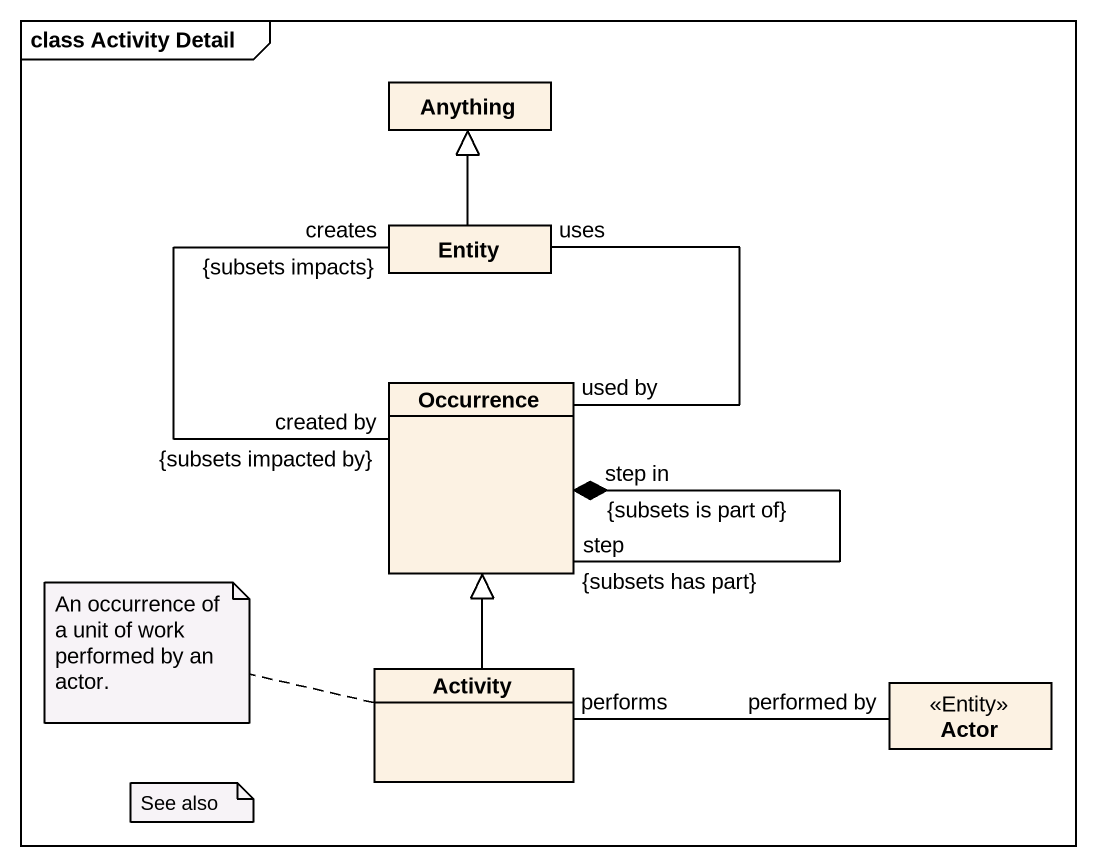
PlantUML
@startuml
mainframe class Activity Detail
hide circle
hide empty members
class Anything
class "Entity" as Entity_
class Occurrence
class Activity
class "Actor" as Actor_ <<Entity>>
Entity_ -up-|> Anything
Occurrence "created by\n{subsets impacted by}" -up- "creates\n{subsets impacts}" Entity_
Occurrence "used by" -up- "uses" Entity_
Occurrence "step in\n{subsets is part of}" *-- "step\n{subsets has part}" Occurrence
Activity -up-|> Occurrence
Actor_ "performed by" -left- "performs" Activity
note left of Activity : An occurrence of a unit of work performed by an actor.
note as N2
  See also
end note
@enduml
